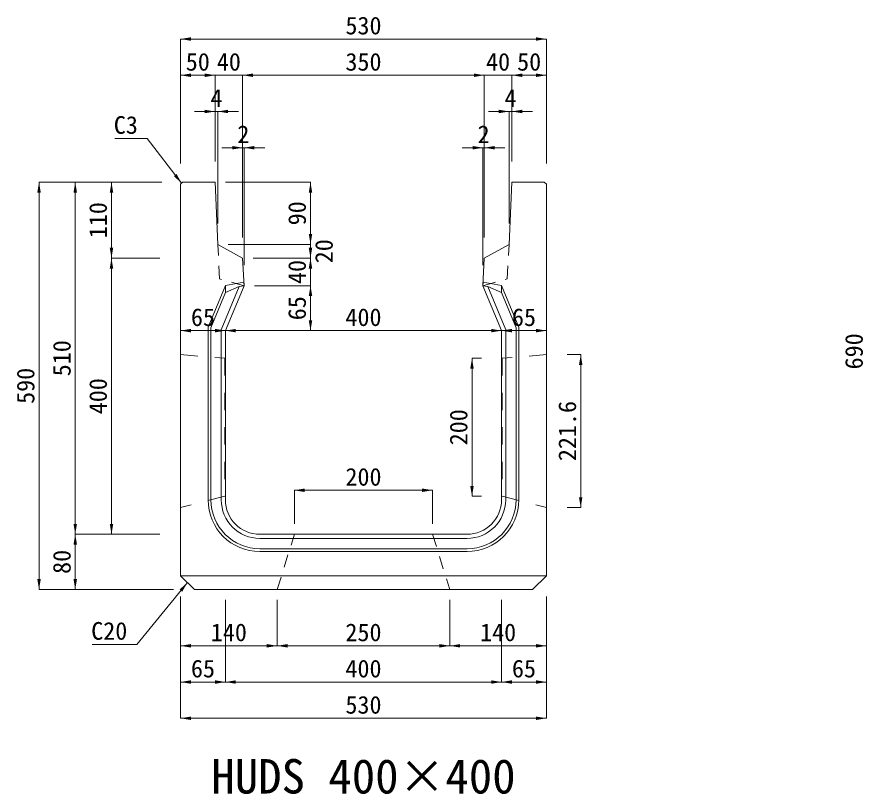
# Model space of a CAD drawing. Units: millimetres at full size. Extents: x 127218 to 153459, y 69919 to 78768.
# Drawn here: x 129076 to 130302, y 72527 to 73653 of the extents above; entities that cross this region are included whole.
import ezdxf
from ezdxf.enums import TextEntityAlignment as Align

# ---------------------------------------------------------------- set-up
doc = ezdxf.new("R2010")
doc.units = ezdxf.units.MM
doc.header["$LTSCALE"] = 25
doc.linetypes.add('USER1', pattern=[2, 1, -1])
doc.linetypes.add('USER2', pattern=[1.35, 0.75, -0.6])
for name, color, linetype, lineweight in [('0_2', 7, 'USER1', 9), ('寸法線', 7, 'Continuous', 9), ('引出線', 4, 'Continuous', 9), ('本体', 2, 'Continuous', 13), ('目地', 102, 'Continuous', 5)]:
    doc.layers.add(name, color=color, linetype=linetype, lineweight=lineweight)
doc.layers.add('文字', color=7, linetype='Continuous')
doc.styles.add('ＭＳ ゴシック', font='')
doc.styles.get('ＭＳ ゴシック').set_extended_font_data('MS Gothic')

# ---------------------------------------------------------------- blocks, each defined once
blk = doc.blocks.new('filled_arrow')
at = {"color": 0, "linetype": 'Continuous', "lineweight": -2}
blk.add_solid([(7.5, 1.25), (0, 0), (7.5, -1.25)], dxfattribs=at)

msp = doc.modelspace()

# ---------------------------------------------------------------- linework, layer by layer
at = {"layer": '0_2'}
for p, q in [((129313.5, 73163.79), (129377.5, 73158.46)), ((129377.5, 73158.46), (129377.5, 72958.46)), ((129843.5, 73163.79), (129779.5, 73158.46)), ((129779.5, 73158.46), (129779.5, 72958.46)), ((129377.5, 72958.46), (129313.5, 72942.19)), ((129779.5, 72958.46), (129843.5, 72942.19))]:
    msp.add_line(p, q, dxfattribs=at)
at = {"layer": '寸法線'}
for p, q in [((129313.5, 73620.96), (129843.5, 73620.96)), ((129313.5, 73440.46), (129313.5, 73620.96)), ((129843.5, 73440.46), (129843.5, 73620.96)), ((129363.5, 73568.46), (129313.5, 73568.46)), ((129313.5, 73440.46), (129313.5, 73568.46)), ((129433.5, 73568.46), (129333.5, 73568.46)), ((129363.5, 73443.46), (129363.5, 73568.46)), ((129363.5, 73443.46), (129363.5, 73568.46)), ((129753.5, 73568.46), (129403.5, 73568.46)), ((129403.5, 73333.46), (129403.5, 73568.46)), ((129403.5, 73333.46), (129403.5, 73568.46)), ((129823.5, 73568.46), (129723.5, 73568.46)), ((129753.5, 73333.46), (129753.5, 73568.46)), ((129753.5, 73333.46), (129753.5, 73568.46)), ((129843.5, 73568.46), (129793.5, 73568.46)), ((129793.5, 73443.46), (129793.5, 73568.46)), ((129793.5, 73443.46), (129793.5, 73568.46)), ((129843.5, 73440.46), (129843.5, 73568.46)), ((129397.5, 73515.96), (129333.5, 73515.96)), ((129363.5, 73443.46), (129363.5, 73515.96)), ((129367.5, 73353.46), (129367.5, 73515.96)), ((129759.5, 73515.96), (129823.5, 73515.96)), ((129789.5, 73353.46), (129789.5, 73515.96)), ((129793.5, 73443.46), (129793.5, 73515.96)), ((129435.5, 73463.46), (129373.5, 73463.46)), ((129403.5, 73333.46), (129403.5, 73463.46)), ((129405.5, 73293.46), (129405.5, 73463.46)), ((129721.5, 73463.46), (129783.5, 73463.46)), ((129751.5, 73293.46), (129751.5, 73463.46)), ((129753.5, 73333.46), (129753.5, 73463.46)), ((129108.5, 72823.46), (129108.5, 73413.46)), ((129286.5, 73413.46), (129108.5, 73413.46)), ((129161, 73413.46), (129161, 72903.46)), ((129286.5, 73413.46), (129161, 73413.46)), ((129213.5, 73413.46), (129213.5, 73303.46)), ((129286.5, 73413.46), (129213.5, 73413.46)), ((129378.5, 73413.46), (129501.76, 73413.46)), ((129501.76, 73413.46), (129501.76, 73323.46)), ((129501.76, 73273.46), (129501.76, 73353.46)), ((129382.5, 73323.46), (129501.76, 73323.46)), ((129382.5, 73323.46), (129501.76, 73323.46)), ((129501.76, 73333.46), (129501.76, 73233.46)), ((129213.5, 73303.46), (129213.5, 72903.46)), ((129283.5, 73303.46), (129213.5, 73303.46)), ((129283.5, 73303.46), (129213.5, 73303.46)), ((129418.5, 73303.46), (129501.76, 73303.46)), ((129418.5, 73303.46), (129501.76, 73303.46)), ((129420.5, 73263.46), (129501.76, 73263.46)), ((129420.5, 73263.46), (129501.76, 73263.46)), ((129501.76, 73263.46), (129501.76, 73198.46)), ((129378.5, 73198.46), (129313.5, 73198.46)), ((129378.5, 73198.46), (129778.5, 73198.46)), ((129393.5, 73198.46), (129501.76, 73198.46)), ((129778.5, 73198.46), (129843.5, 73198.46)), ((129735.74, 73158.46), (129735.74, 72958.46)), ((129749.5, 73158.46), (129735.74, 73158.46)), ((129873.5, 73163.79), (129893.2, 73163.79)), ((129893.2, 73163.79), (129893.2, 72942.19)), ((129678.5, 72967.19), (129478.5, 72967.19)), ((129478.5, 72918.46), (129478.5, 72967.19)), ((129678.5, 72918.46), (129678.5, 72967.19)), ((129749.5, 72958.46), (129735.74, 72958.46)), ((129873.5, 72942.19), (129893.2, 72942.19)), ((129161, 72903.46), (129161, 72823.46)), ((129283.5, 72903.46), (129161, 72903.46)), ((129283.5, 72903.46), (129161, 72903.46)), ((129283.5, 72903.46), (129213.5, 72903.46)), ((129303.5, 72823.46), (129108.5, 72823.46)), ((129303.5, 72823.46), (129161, 72823.46)), ((129313.5, 72813.46), (129313.5, 72689.38)), ((129313.5, 72813.46), (129313.5, 72636.88)), ((129313.5, 72813.46), (129313.5, 72741.88)), ((129843.5, 72813.46), (129843.5, 72689.38)), ((129843.5, 72813.46), (129843.5, 72636.88)), ((129843.5, 72813.46), (129843.5, 72741.88)), ((129378.5, 72808.46), (129378.5, 72689.38)), ((129453.5, 72808.46), (129453.5, 72741.88)), ((129703.5, 72808.46), (129703.5, 72741.88)), ((129778.5, 72808.46), (129778.5, 72689.38)), ((129378.5, 72793.46), (129378.5, 72689.38)), ((129453.5, 72793.46), (129453.5, 72741.88)), ((129703.5, 72793.46), (129703.5, 72741.88)), ((129778.5, 72793.46), (129778.5, 72689.38)), ((129313.5, 72741.88), (129453.5, 72741.88)), ((129703.5, 72741.88), (129453.5, 72741.88)), ((129703.5, 72741.88), (129843.5, 72741.88)), ((129313.5, 72689.38), (129378.5, 72689.38)), ((129378.5, 72689.38), (129778.5, 72689.38)), ((129778.5, 72689.38), (129843.5, 72689.38)), ((129313.5, 72636.88), (129843.5, 72636.88))]:
    msp.add_line(p, q, dxfattribs=at)
at = {"layer": '引出線'}
for points in [[(129315, 73411.96), (129265.12, 73476.83), (129218.46, 73476.83)], [(129323.5, 72833.46), (129250.2, 72743.86), (129185.31, 72743.86)]]:
    msp.add_lwpolyline(points, dxfattribs=at)
at = {"layer": '本体'}
msp.add_line((129728.5, 72903.46), (129428.5, 72903.46), dxfattribs=at)
at = {"layer": '本体', "lineweight": 9}
msp.add_line((129313.5, 72843.46), (129843.5, 72843.46), dxfattribs=at)
at = {"layer": '本体'}
for points in [[(129378.5, 72953.46), (129378.5, 73198.46), (129405.5, 73263.46), (129403.5, 73303.46), (129367.5, 73323.46), (129363.5, 73413.46), (129316.5, 73413.46), (129313.5, 73410.46), (129313.5, 72843.46), (129333.5, 72823.46)], [(129333.5, 72823.46), (129823.5, 72823.46), (129843.5, 72843.46), (129843.5, 73410.46), (129840.5, 73413.46), (129793.5, 73413.46), (129789.5, 73323.46), (129753.5, 73303.46), (129751.5, 73263.46), (129778.5, 73198.46), (129778.5, 72953.46)]]:
    msp.add_lwpolyline(points, dxfattribs=at)
at = {"layer": '本体', "linetype": 'USER2', "lineweight": 9}
for points in [[(129405.5, 73263.46), (129370.16, 73273.46), (129367.5, 73323.46)], [(129751.5, 73263.46), (129786.83, 73273.46), (129789.5, 73323.46)]]:
    msp.add_lwpolyline(points, dxfattribs=at)
msp.add_lwpolyline([(129478.5, 72903.46), (129678.5, 72903.46), (129703.5, 72823.46), (129453.5, 72823.46)], close=True, dxfattribs=at)
at = {"layer": '本体'}
for centre, start, end in [((129428.5, 72953.46), 180, 270), ((129728.5, 72953.46), 270, 0)]:
    msp.add_arc(centre, 50, start, end, dxfattribs=at)
at = {"layer": '目地'}
for p, q in [((129378.62, 73263.92), (129378.75, 73253.8)), ((129398.5, 73262.26), (129405.5, 73263.46)), ((129758.49, 73262.26), (129751.5, 73263.46)), ((129778.38, 73263.92), (129778.25, 73253.8)), ((129784.5, 73199.65), (129784.5, 72953.46)), ((129728.5, 72903.46), (129428.5, 72903.46)), ((129728.5, 72897.46), (129428.5, 72897.46)), ((129428.5, 72882.46), (129728.5, 72882.46)), ((129428.5, 72878.46), (129728.5, 72878.46))]:
    msp.add_line(p, q, dxfattribs=at)
for points in [[(129405.5, 73263.46), (129405.25, 73268.49), (129378.62, 73263.92), (129353.5, 73203.44), (129353.5, 72953.46)], [(129372.5, 72953.46), (129372.5, 73199.65), (129398.5, 73262.26), (129378.75, 73253.8), (129357.5, 73202.65), (129357.5, 72953.46)], [(129378.5, 72953.46), (129378.5, 73198.46), (129405.5, 73263.46)], [(129803.5, 72953.46), (129803.5, 73203.44), (129778.38, 73263.92), (129751.75, 73268.49), (129751.5, 73263.46), (129778.5, 73198.46), (129778.5, 72953.46)], [(129799.5, 72953.46), (129799.5, 73202.65), (129778.25, 73253.8), (129758.49, 73262.26), (129784.5, 73199.65)]]:
    msp.add_lwpolyline(points, dxfattribs=at)
for centre, radius, start, end in [((129428.5, 72953.46), 75, 180, 270), ((129428.5, 72953.46), 71, 180, 270), ((129428.5, 72953.46), 56, 180, 270), ((129428.5, 72953.46), 50, 180, 270), ((129728.5, 72953.46), 75, 270, 0), ((129728.5, 72953.46), 50, 270, 0), ((129728.5, 72953.46), 56, 270, 0), ((129728.5, 72953.46), 71, 270, 0)]:
    msp.add_arc(centre, radius, start, end, dxfattribs=at)

# ---------------------------------------------------------------- block references
at = {"layer": '寸法線', "xscale": 2, "yscale": 2}
for p in [(129313.5, 73620.96), (129313.5, 73568.46), (129403.5, 73568.46), (129403.5, 73568.46), (129793.5, 73568.46), (129793.5, 73568.46), (129367.5, 73515.96), (129793.5, 73515.96), (129405.5, 73463.46), (129753.5, 73463.46), (129313.5, 73198.46), (129378.5, 73198.46), (129778.5, 73198.46), (129478.5, 72967.19), (129313.5, 72741.88), (129453.5, 72741.88), (129703.5, 72741.88), (129313.5, 72689.38), (129378.5, 72689.38), (129778.5, 72689.38), (129313.5, 72636.88)]:
    msp.add_blockref('filled_arrow', p, dxfattribs=at)
for p, rotation in [((129843.5, 73620.96), 180), ((129363.5, 73568.46), 180), ((129363.5, 73568.46), 180), ((129753.5, 73568.46), 180), ((129753.5, 73568.46), 180), ((129843.5, 73568.46), 180), ((129363.5, 73515.96), 180), ((129789.5, 73515.96), 180), ((129403.5, 73463.46), 180), ((129751.5, 73463.46), 180), ((129108.5, 73413.46), 270), ((129161, 73413.46), 270), ((129213.5, 73413.46), 270), ((129501.76, 73413.46), 270), ((129501.76, 73323.46), 90), ((129501.76, 73323.46), 90), ((129213.5, 73303.46), 90), ((129501.76, 73303.46), 90), ((129213.5, 73303.46), 270), ((129501.76, 73303.46), 270), ((129501.76, 73263.46), 270), ((129501.76, 73263.46), 270), ((129501.76, 73198.46), 90), ((129378.5, 73198.46), 180), ((129778.5, 73198.46), 180), ((129843.5, 73198.46), 180), ((129735.74, 73158.46), 270), ((129893.2, 73163.79), 270), ((129678.5, 72967.19), 180), ((129735.74, 72958.46), 90), ((129893.2, 72942.19), 90), ((129161, 72903.46), 90), ((129213.5, 72903.46), 90), ((129161, 72903.46), 270), ((129108.5, 72823.46), 90), ((129161, 72823.46), 90), ((129453.5, 72741.88), 180), ((129703.5, 72741.88), 180), ((129843.5, 72741.88), 180), ((129378.5, 72689.38), 180), ((129778.5, 72689.38), 180), ((129843.5, 72689.38), 180), ((129843.5, 72636.88), 180)]:
    msp.add_blockref('filled_arrow', p, dxfattribs=dict(at, rotation=rotation))
at = {"layer": '引出線', "xscale": 2, "yscale": 2}
for p, rotation in [((129315, 73411.96), 127.6), ((129323.5, 72833.46), 230.7)]:
    msp.add_blockref('filled_arrow', p, dxfattribs=dict(at, rotation=rotation))

# ---------------------------------------------------------------- texts
at = {"layer": '寸法線', "style": 'ＭＳ ゴシック'}
for s, p in [('530', (129578.5, 73640.46)), ('50', (129338.5, 73587.96)), ('40', (129383.5, 73587.96)), ('350', (129578.5, 73587.96)), ('40', (129773.5, 73587.96)), ('50', (129818.5, 73587.96)), ('4', (129365.5, 73535.46)), ('4', (129791.5, 73535.46)), ('2', (129404.5, 73482.96)), ('2', (129752.5, 73482.96)), ('65', (129346, 73217.96)), ('400', (129578.5, 73217.96)), ('65', (129811, 73217.96)), ('200', (129578.5, 72986.69)), ('140', (129383.5, 72761.38)), ('250', (129578.5, 72761.38)), ('140', (129773.5, 72761.38)), ('65', (129346, 72708.88)), ('400', (129578.5, 72708.88)), ('65', (129811, 72708.88)), ('530', (129578.5, 72656.38))]:
    msp.add_text(s, height=25.63, dxfattribs=at).set_placement(p, align=Align.MIDDLE_CENTER)
for s, p in [('110', (129194, 73358.46)), ('90', (129482.26, 73368.46)), ('20', (129521.26, 73313.46)), ('40', (129482.26, 73283.46)), ('65', (129482.26, 73230.96)), ('690', (130289, 73168.46)), ('510', (129141.5, 73158.46)), ('590', (129089, 73118.46)), ('400', (129194, 73103.46)), ('221.6', (129873.7, 73052.99)), ('200', (129716.24, 73058.46)), ('80', (129141.5, 72863.46))]:
    msp.add_text(s, height=25.63, rotation=90, dxfattribs=at).set_placement(p, align=Align.MIDDLE_CENTER)
at = {"layer": '引出線', "style": 'ＭＳ ゴシック'}
for s, p in [('C3', (129234.29, 73509.23)), ('C20', (129210.25, 72776.26))]:
    msp.add_text(s, height=25.63, dxfattribs=at).set_placement(p, align=Align.TOP_CENTER)
at = {"layer": '文字', "style": 'ＭＳ ゴシック'}
msp.add_text('HUDS 400×400', height=49.84, dxfattribs=at).set_placement((129578.5, 72552.79), align=Align.MIDDLE_CENTER)

doc.saveas('drawing.dxf')
